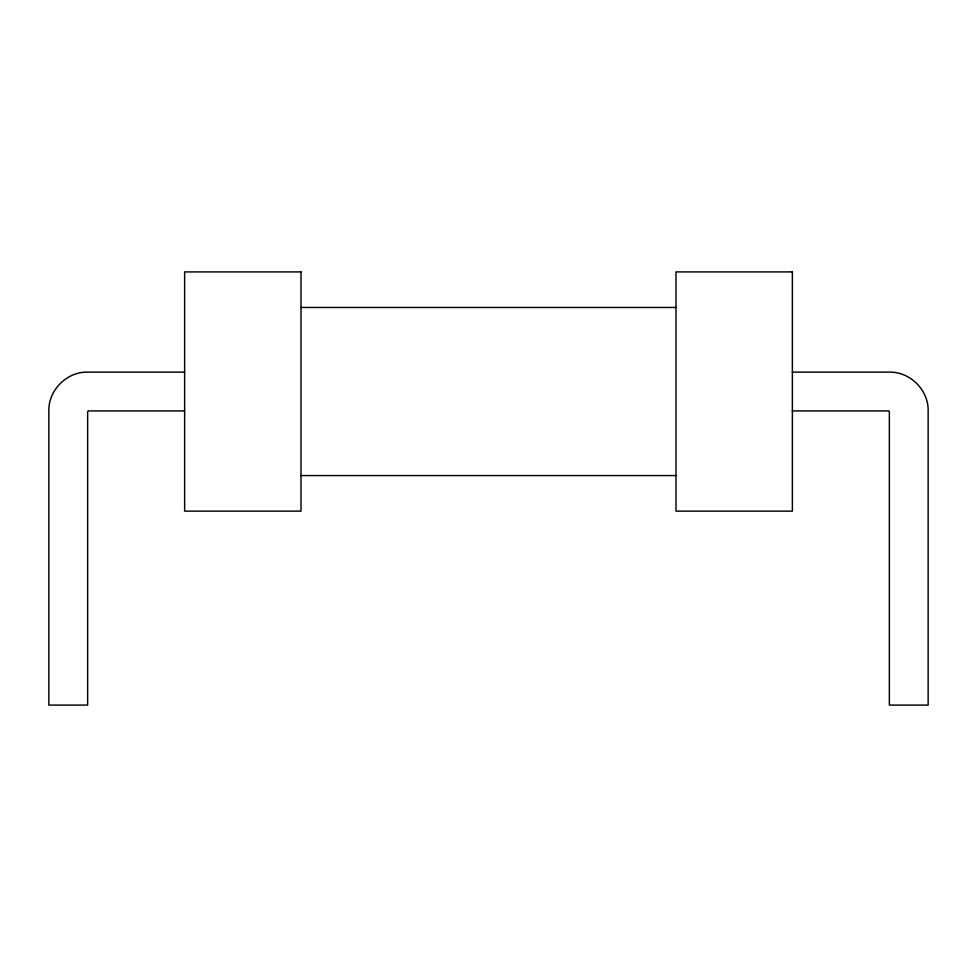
<?xml version="1.0" encoding="UTF-8"?>
<svg xmlns="http://www.w3.org/2000/svg" width="977" height="977" viewBox="0 0 977 977"><rect width="100%" height="100%" fill="white"/><g stroke="black" fill="none" stroke-linecap="round" stroke-linejoin="round"><path stroke-width="1.47" d="M301.001 307.462L675.999 307.462M184.629 372.127L87.002 372.127C66.729 371.968 48.703 390.006 48.85 410.279L48.85 705.089L87.637 705.089L87.637 411.549M792.371 372.127L889.998 372.127C910.271 371.968 928.297 390.006 928.15 410.279L928.15 705.089L889.363 705.089L889.363 411.549M88.272 410.914L184.629 410.914M792.371 410.914L888.728 410.914M301.001 475.567L675.999 475.567M301.001 271.911L184.629 271.911L184.629 511.13L301.001 511.13L301.001 271.911M792.371 271.911L675.999 271.911L675.999 511.13L792.371 511.13L792.371 271.911"/></g></svg>
